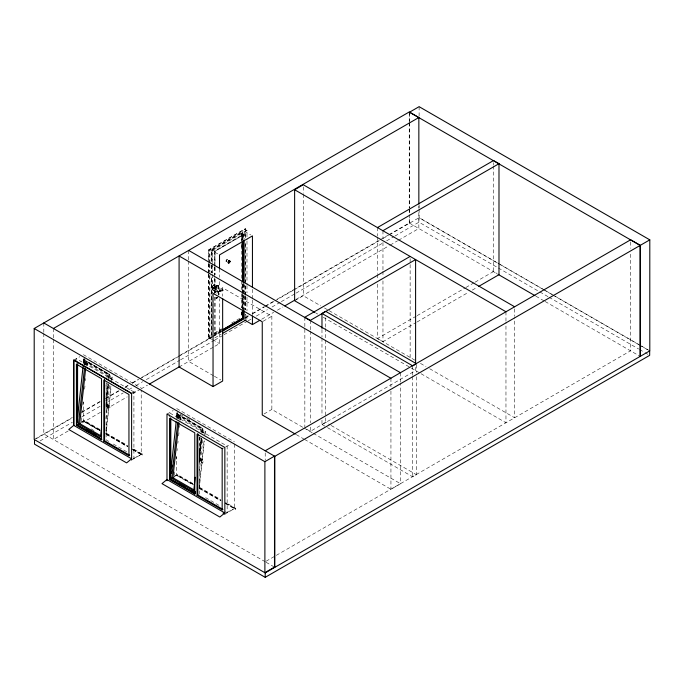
<?xml version="1.0" encoding="UTF-8"?>
<svg xmlns="http://www.w3.org/2000/svg" width="684" height="684" viewBox="0 0 684 684"><rect width="100%" height="100%" fill="white"/><g stroke="black" fill="none" stroke-linecap="round" stroke-linejoin="round"><path stroke-width="0.51" stroke-dasharray="3.42 2.56" d="M107.978 405.159C106.969 412.196 112.116 408.297 108.893 404.851C106.507 406.082 109.132 405.834 108.961 405.877M83.987 358.792C81.995 361.964 85.243 364.871 84.773 359.878M84.491 362.443L83.61 362.212M178.002 414.034C178.473 419.027 175.224 416.12 177.216 412.948M177.72 416.59L176.84 416.368M213.254 288.913L213.28 288.956A8.772 5.027 -60.3 0 1 216.537 287.16L216.332 286.579A1.915 1.111 -59.7 0 1 217.948 285.656L217.845 285.579M202.233 460.101C197.89 459.075 206.525 457.776 202.319 463.316C200.668 463.111 202.857 457.758 199.865 459.161C199.241 464.624 204.986 457.835 200.181 458.827M107.191 407.245C112.407 405.945 104.336 402.431 107.191 407.245M106.892 405.697C108.662 410.383 108.534 401.773 106.892 405.697L106.542 405.843M107.704 407.339L108.14 405.877L107.465 404.757M200.113 459.845C201.891 464.539 201.763 455.929 200.113 459.845L199.771 459.99M200.934 461.495L201.164 459.391M83.405 363.341L83.747 360.16L84.371 359.895L109.491 374.396L109.038 378.637M83.79 362.101L84.166 358.69L83.705 362.127M83.893 362.092L84.354 357.817M83.91 364.136L84.474 359.134M84.218 362.554L84.585 359.143M84.098 364.692L84.671 359.442M84.448 364.546L84.901 360.348M84.859 364.811L85.09 362.691L87.595 361.639L109.671 374.379L109.209 378.62M85.5 364.854L86.073 359.587L84.542 360.237L109.32 374.524M85.996 365.341L86.338 362.169L108.414 374.909L108.072 378.09M86.791 366.017L87.244 361.785M81.165 420.934L81.516 417.753M82.089 412.461L82.311 410.34M82.892 405.048L83.234 401.876M84.611 389.162L84.953 385.99M85.526 380.697L85.757 378.577M87.133 365.872L87.595 361.639M106.02 386.032L106.362 382.852M106.935 377.559L107.166 375.439L109.671 374.379M106.011 397.147L107.499 383.382M105.994 401.192L107.833 384.211M108.525 377.842L108.867 374.661L109.491 374.396M105.994 405.236L108.252 383.998M108.867 378.765L109.278 374.516M106.046 406.228L108.457 383.946M105.994 408.262L108.636 383.912M105.969 418.574L109.585 385.195M110.252 379.022L110.808 373.874M106.046 430.929L110.936 385.767M111.509 380.518L112.073 375.259M106.046 433.938L111.167 386.674M111.851 380.372L112.415 375.114M176.515 418.557L176.976 414.307L177.601 414.042L202.72 428.552L202.259 432.792M177.387 412.845L177.019 416.257L177.31 412.871M177.122 416.248L177.583 411.973M177.139 418.292L177.695 413.29M177.31 418.608L177.814 413.298M177.789 417.65L178.242 413.452M178.088 418.967L178.319 416.847L180.815 415.795L202.892 428.535L202.438 432.775M178.729 419.01L179.302 413.743L182.961 415.863M179.225 419.497L179.567 416.317L201.643 429.065L201.301 432.245M180.012 420.173L180.473 415.94M174.394 475.081L174.736 471.909M176.113 459.203L176.344 457.083M177.036 450.73L177.259 448.619M177.84 443.317L178.062 441.206M178.635 435.905L178.986 432.733M179.559 427.44L179.789 425.32M180.362 420.027L180.815 415.795M199.249 440.18L199.591 437.008M200.164 431.715L200.395 429.595L202.892 428.535M199.232 451.303L200.728 437.538M199.224 455.347L201.062 438.367M201.754 431.997L202.096 428.817L202.72 428.552M199.198 459.221L201.481 438.153M202.045 432.887L202.507 428.671L177.772 414.393L179.302 413.743M199.224 459.391L201.515 438.213M202.096 432.921L202.549 428.68M199.155 461.444L201.686 438.102M199.224 462.418L201.746 439.128M199.189 472.729L202.806 439.35M203.481 433.177L204.037 428.022M199.155 486.136L204.165 439.923M204.73 434.665L205.303 429.415M199.164 489.137L204.396 440.821M205.08 434.52L205.645 429.27M83.987 362.529L84.354 359.117M177.207 416.684L177.583 413.273M132.961 449.841L142.144 455.142L142.546 454.843A1.471 0.846 -60 0 0 142.511 454.304L132.157 448.114M225.275 503.467L235.373 509.298L235.775 508.999A1.471 0.846 -60 0 0 235.741 508.451L225.387 502.27M215.982 286.955L216.016 293.017M216.255 287.015L216.238 293.111M222.266 289.597L223.189 290.204L222.668 289.409M241.734 233.937L242.82 233.937L242.213 234.424L241.734 233.937L241.751 236.946L242.803 236.946L241.751 236.784M241.811 245.325L242.008 244.898M216.153 286.793L216.845 287.1M216.306 286.878L216.546 286.733A1.838 1.069 -59.7 0 1 218.111 285.844L218.384 285.827M217.033 291.41L217.427 291.803L217.606 290.965L216.99 291.846L218.794 292.436L223.189 290.204M217.615 291.068L218.777 291.478L222.702 289.4M212.613 288.58L212.621 288.554A8.772 5.027 -60.3 0 1 215.87 286.784L216.255 286.673M241.982 240.836L241.7 237.724L242.632 237.63L242.563 238.434L241.674 238.16L243.051 238.152L242.563 238.434M242.726 237.947L241.674 237.81M242.025 249.72L241.982 245.855M242.025 314.931L241.982 314.358M214.417 265.956L214.417 251.019L243.555 234.193L242.982 235.193L242.982 239.451M212.775 285.732L212.861 285.596A1.838 1.052 -60.3 0 1 214.408 284.689L215.092 284.86L214.596 284.715A1.915 1.103 -60.3 0 0 213.032 285.664L212.946 285.801M213.134 285.912L213.203 285.75A1.975 1.129 -60.3 0 1 214.844 284.792L215.127 292.632M215.947 286.536L216.118 286.442A1.975 1.146 -59.7 0 1 217.777 285.502L218.111 285.484M216.05 286.605L216.135 286.468A1.915 1.111 -59.7 0 1 217.76 285.544M213.374 290.221C213.699 290.29 213.878 290.666 213.408 290.196M217.042 291.393L217.657 291.127L217.093 291.863M216.187 286.724C214.434 286.758 209.988 289.486 213.408 290.717M242.666 307.672L242.546 307.184L241.751 307.373L242.666 307.672L242.666 310.604M208.535 262.528L208.535 249.848L245.522 228.584L245.522 238.092M209.903 263.254L209.903 249.361L242.829 230.346L250.695 234.886M212.416 262.665L212.416 249.865L241.563 233.039L244.06 234.484L244.06 239.819M209.569 263.075L209.569 249.335L211.997 250.737L246.984 230.534L246.984 240.05M244.06 234.484L214.913 251.31L214.913 266.247M212.416 249.865L214.99 251.353L242.906 235.151M73.786 360.229L79.9 356.697M214.785 292.342L222.651 287.793L271.864 316.213L271.864 409.442L303.115 427.483M214.237 333.082L221.522 328.876M231.543 323.087L239.742 318.359M214.451 333.621L221.838 329.355M221.231 330.594L214.913 334.245L221.308 330.637M208.535 274.156L208.535 338.64L212.228 336.502M213.143 335.972L221.454 331.176M208.535 338.64L209.569 338.127L211.997 339.529L211.997 277.157M214.417 335.288L221.702 331.082M34.2 439.487L72.418 417.42M81.644 412.093L100.095 401.44M105.635 398.242L118.554 390.786M125.01 387.058L128.703 384.93M132.397 382.792L137.929 379.603M141.622 377.465L179.447 355.629M180.371 355.09L209.903 338.05L211.647 339.059M245.607 317.436L248.377 315.828M252.08 313.7L264.092 306.757M265.016 306.227L273.335 301.422M277.037 299.284L379.654 240.041M380.578 239.511L387.973 235.236M388.897 234.706L409.237 222.958L409.237 217.623M36.355 438.641L72.401 417.83M81.644 412.495L100.129 401.824M105.678 398.618L119.538 390.615M125.087 387.418L128.78 385.28M132.474 383.143L138.946 379.415M139.869 378.876L177.763 356.997M178.686 356.467L211.963 337.255M212.886 336.725L221.291 331.894M245.231 318.051L248.925 315.914M252.627 313.776L264.64 306.842M265.563 306.312L273.882 301.507M274.806 300.977L293.291 290.298M294.214 289.768L379.244 240.674M382.937 238.545L388.486 235.339M389.41 234.809L419.112 217.657L499.397 264.007M214.759 337.93L221.197 334.211M40.057 440.949L72.401 422.267M81.644 416.932L100.129 406.262M105.678 403.064L123.231 392.924M128.78 389.718L135.252 385.981M136.176 385.451L142.64 381.715M146.342 379.586L179.61 360.374M180.533 359.835L213.81 340.632M214.733 340.093L223.052 335.297M223.976 334.758L247.078 321.42M248.001 320.89L251.703 318.753M256.32 316.085L267.41 309.681M272.035 307.013L280.354 302.208M281.278 301.678L295.137 293.675M296.061 293.137L382.937 242.982M386.64 240.845L394.027 236.578M394.959 236.048L418.984 222.172L497.413 267.453M81.063 421.985L84.277 420.48L100.018 429.561M81.063 422.379L84.029 420.908L99.727 429.971M132.38 392.838L133.919 391.958L133.919 458.673L132.08 457.605M132.482 393.112L137.723 390.085M68.186 430.963L53.42 439.487L53.42 339.17M82.029 422.969L100.48 412.315M106.02 409.118L127.241 396.865M132.781 393.676L140.16 389.41M141.084 388.88L147.539 385.152M179.088 366.975L213.972 346.788M214.896 346.258L219.513 343.599L219.513 298.72M261.69 319.248L273.703 312.306M277.405 310.177L282.954 306.971M295.89 299.498L389.264 245.59M390.188 245.06L397.584 240.785M398.507 240.255L418.847 228.507L418.847 212.502M294.624 300.729L303.268 295.736L320.805 305.859M263.126 321.258L271.864 316.213M167.067 414.085L173.18 410.554M131.61 459.999L141.417 454.338L142.11 454.509A1.06 0.616 -60 0 1 142.144 455.142M377.508 284.091L377.508 338.52L416.18 316.196M417.103 315.657L464.983 288.015M465.898 287.485L474.192 282.697M475.106 282.167L493.523 271.539L497.165 273.634M377.508 338.52L382.963 341.675L416.111 322.532M417.035 322.002L468.6 292.23M472.285 290.101L476.885 287.451M263.998 413.982L271.864 409.442M174.292 476.141L177.507 474.636L193.247 483.716M174.061 476.645L177.25 475.064L192.956 484.118M225.609 446.994L230.953 443.907M321.976 420.181L321.976 424.448L325.661 422.319L330.252 424.961M306.663 429.261L310.305 431.365L415.598 370.574L415.598 366.308M224.839 514.154L234.646 508.494L235.339 508.665A1.06 0.616 -60 0 1 235.373 509.298M266.136 561.222L275.387 555.887M276.31 555.348L630.631 350.781L630.631 252.601M304.534 439.402L390.94 489.282L400.55 483.733L400.55 383.416M327.474 427.628L412.743 476.851L416.428 474.722L416.428 376.542M215.751 298.019L215.947 297.95A1.975 1.146 -59.7 0 0 217.221 297.574M216.058 298.113L216.135 298.062A1.975 1.146 -59.7 0 0 217.298 297.617M216.281 298.147L216.358 298.104A1.915 1.111 -59.7 0 0 217.649 297.531M201.618 460.289L202.284 460.007L201.806 459.776M241.982 246.206L242.025 246.787M227.062 259.535L226.797 259.681A1.248 0.718 -60.3 0 0 226.036 261.031A1.248 0.718 -60.3 0 0 226.584 261.767M84.115 420.951L84.252 421.105A1.06 0.616 -60 0 1 84.294 421.746L84.688 421.438A1.471 0.846 -60 0 0 84.654 420.899L84.406 420.549M177.344 475.106L177.481 475.26A1.06 0.616 -60 0 1 177.515 475.893L177.917 475.594A1.471 0.846 -60 0 0 177.883 475.055L177.635 474.705M216.725 287.477L213.083 289.4L213.964 289.973L213.16 289.486M106.952 404.671L107.465 404.757M212.647 288.537L213.16 288.819M219.042 291.239L219.555 291.521M216.221 298.053L216.546 298.13A1.838 1.069 -59.7 0 0 217.82 297.6M216.546 298.13L215.947 297.95M142.263 453.945L133.919 458.28L132.08 457.22M235.484 508.101L227.148 512.427L225.31 511.367M216.281 286.682L216.802 286.998M500.32 264.537L544.609 290.11M545.533 290.64L553.835 295.437M554.758 295.967L640.575 345.514M641.498 346.044L649.8 350.841M497.413 263.015L418.984 217.734L418.984 222.172M498.337 263.545L542.634 289.118M543.558 289.648L551.86 294.445M552.783 294.984L638.599 344.522M639.523 345.061L647.825 349.849M498.337 267.991L538.941 291.427M539.864 291.957L548.166 296.753M549.09 297.292L638.599 348.968M639.523 349.498L644.131 352.157M645.055 352.696L647.825 354.295M409.237 222.958L497.165 273.814M535.923 296.189L544.225 300.986M545.148 301.516L640.19 356.39M245.522 228.584L245.445 238.049M246.984 230.534L244.556 229.131L244.556 238.648M324.498 307.988L328.192 310.117M329.115 310.656L414.94 360.203M420.48 363.401L426.021 366.598M429.706 368.736L514.616 417.753L514.616 317.436M209.903 249.361L217.768 253.901M208.535 249.848L208.611 259.407M315.846 312.981L317.692 314.05M323.233 317.248L420.138 373.19M421.062 373.729L505.963 422.746L505.963 322.429M244.556 317.923L246.172 318.855M212.519 339.563L219.513 343.599M331.167 425.491L416.428 474.722M321.976 424.448L326.559 427.098M213.476 375.73L188.707 361.426L188.707 261.108M214.391 376.26L220.821 379.971M304.038 428.013L312.306 432.792M313.229 433.323L400.55 483.733M296.266 434.622L303.619 438.871M83.397 354.68L141.22 388.067M176.677 408.536L234.45 441.89M186.629 417.975L190.289 420.087M83.747 360.16L108.867 374.661M176.976 414.307L202.096 428.817M85.09 362.691L107.166 375.439M178.319 416.847L200.395 429.595M133.919 391.958L76.061 358.553L76.061 361.708M106.447 433.271L127.566 445.464M199.668 487.427L220.795 499.619M106.157 433.682L127.275 445.874M132.79 449.055L141.973 454.356M83.559 420.934L100.266 430.629M105.601 433.665L127.814 446.532M132.234 449.037L142.511 455.014M199.386 487.837L220.504 500.03M226.019 503.21L235.202 508.511M99.915 430.544L83.397 421.002L83.397 402.055M106.345 434.254L127.455 446.438M132.961 449.619L141.22 454.39L141.22 390.171M84.294 421.746L99.907 430.758M106.328 434.468L127.455 446.661M193.495 484.785L176.677 475.132L176.677 456.108M198.83 487.82L221.043 500.688M225.284 503.193L235.741 509.17M177.515 475.893L193.127 484.913M199.557 488.624L220.684 500.816M91.058 428.894L94.734 431.014M108.824 441.436L106.131 439.88L106.131 382.878M113.313 444.027L127.669 452.312M205.636 497.661L219.992 505.946M225.31 511.76L227.148 512.82L227.148 446.105L169.29 412.708L169.29 416.915M265.272 561.795L43.81 433.938L43.81 333.621M266.085 562.265L274.823 567.31M217.794 285.493L217.7 285.45A1.975 1.146 -59.7 0 0 216.041 286.399M218.059 285.527L218.264 294.778M219.581 291.546L219.667 291.666A8.772 5.104 -59.7 0 1 222.967 289.896M242.752 238.22L242.521 239.887M630.631 241.931L630.631 248.335M514.616 308.894L514.616 316.367M505.963 311.759L505.963 321.36M493.523 162.681L493.523 164.818M493.523 165.887L493.523 271.539M419.112 106.67L419.112 116.271M419.112 204.849L419.112 208.056M419.112 209.116L419.112 217.657M418.847 206.098L418.847 208.235M416.428 364.803L416.428 372.267M412.743 365.863L412.743 375.465M412.743 376.533L412.743 476.851M410.135 258.569L410.135 357.817M409.502 113.287L409.502 121.82M409.502 122.889L409.502 208.269M409.502 209.33L409.502 213.605M409.502 214.665L409.502 223.206M409.237 111.971L409.237 121.581M409.237 122.641L409.237 208.022M409.237 209.09L409.237 213.357M400.55 372.746L400.55 382.347M390.94 378.295L390.94 386.836M390.94 391.103L390.94 489.282M382.963 230.688L382.963 238.152M382.963 242.427L382.963 270.171M382.963 271.24L382.963 276.575M382.963 280.842L382.963 341.675M377.508 227.533L377.508 236.066M377.508 237.134L377.508 273.42M377.508 274.489L377.508 279.824M325.661 317.735L325.661 327.337M325.661 328.406L325.661 339.076M325.661 340.145L325.661 422.319M321.976 329.466L321.976 336.938M321.976 338.007L321.976 415.915M310.305 320.377L310.305 329.979M310.305 331.047L310.305 422.823M310.305 427.098L310.305 431.365M304.842 317.222L304.842 427.149M303.268 186.877L303.268 193.281M303.268 194.35L303.268 295.736M265.212 452.902L265.212 460.375M252.439 289.323L252.439 298.942M252.439 300.011L252.439 314.965M246.984 241.101L246.984 284.441M246.984 285.502L246.984 292.897M246.984 297.13L246.984 310.869M246.984 315.093L246.984 319.325M245.522 295.172L245.522 284.604L245.445 295.129M245.522 296.232L245.522 309.972L245.445 296.189M245.522 314.204L245.522 317.376L245.445 314.153M244.556 285.16L244.556 294.676M244.556 295.727L244.556 310.527M244.06 283.552L244.06 292.085M244.06 296.352L244.06 309.151M243.555 234.193L243.555 239.528M243.555 284.33L243.555 293.923M243.555 294.992L243.555 309.929M242.982 284.099L242.982 293.675M242.982 294.736L242.982 309.621M242.829 230.346L242.906 239.4M242.829 283.774L242.82 310.382M242.666 234.159L242.666 237.083M242.213 293.325L242.213 283.8L242.136 293.282M242.213 308.151L242.213 294.385L242.136 309.168M241.734 243.213L241.734 245.171M241.674 311.682L241.674 314.614M241.563 233.039L241.563 289.571M241.563 293.838L241.563 307.706M241.563 311.972L241.563 317.308M234.45 444.001L234.45 508.486M222.651 287.793L222.651 296.275M219.513 268.803L219.513 277.345M219.513 281.62L219.513 294.445M218.418 285.852L218.418 296.882M218.034 285.442L218.068 293.342M215.708 286.767L215.785 292.932M214.99 251.353L214.99 266.238M214.99 267.307L214.99 274.746M214.99 278.995L214.99 292.82M214.99 297.07L214.99 334.288M214.913 267.256L214.913 274.78M214.913 278.952L214.913 292.906M214.913 297.027L214.913 335.57M214.708 284.698L214.708 295.727M214.417 267.025L214.417 276.618M214.417 277.687L214.417 292.624M212.878 286.117L212.878 292.239M212.724 286.032L212.724 292.102M212.562 285.955L212.562 291.974M212.416 263.733L212.416 273.335M212.416 274.404L212.416 292.53M211.997 250.737L211.997 261.305M211.997 265.529L211.997 272.933M211.766 261.143L211.766 249.489L242.213 231.91L242.213 240.383L242.136 231.867L211.766 249.489L211.689 262.152M211.766 265.375L211.766 272.788L211.689 263.212M209.903 264.323L209.903 273.933M209.903 275.002L209.903 338.05M209.569 264.135L209.569 271.531M209.569 275.763L209.569 338.127M208.611 263.631L208.611 273.147M208.611 274.198L208.611 338.683M208.535 263.588L208.535 273.104M199.36 437.033L199.36 494.036M188.707 250.438L188.707 260.04M176.677 412.768L176.677 418.052M83.397 358.895L83.397 363.101M53.42 328.5L53.42 338.101M43.81 322.951L43.81 332.552M227.045 259.544A1.248 0.718 -60.3 0 1 227.421 259.501M226.592 261.442A0.941 0.539 -60.3 0 1 226.353 260.347A0.941 0.539 -60.3 0 1 227.43 259.911M213.228 285.775A1.915 1.103 -60.3 0 1 214.819 284.835M217.29 297.583A1.915 1.111 -59.7 0 1 216.135 297.976M219.017 291.281A8.772 5.104 -59.7 0 1 222.317 289.52M211.766 335.263L211.689 276.977L211.766 335.263M245.522 283.544L245.522 242.324L245.445 283.501"/><path stroke-width="1.03" d="M229.636 261.143A0.941 0.539 -60.3 0 0 228.507 262.023A0.941 0.539 -60.3 0 0 229.234 262.613A0.941 0.539 -60.3 0 0 229.636 261.143A0.958 0.547 -60.3 0 0 228.499 262.023A0.958 0.547 -60.3 0 0 229.234 262.63A0.958 0.547 -60.3 0 0 229.644 261.126L229.627 260.98M101.856 439.393L76.736 424.884L83.055 366.521M101.548 427.32L100.514 436.854L78.438 424.106L84.517 367.992M85.654 368.522L79.686 423.576L100.847 435.793M195.316 491.42L195.085 493.549L169.965 479.039L176.173 421.737M171.162 473.473L171.393 471.353M171.855 467.104L172.086 464.983M195.231 477.244L193.743 491.009L171.667 478.261L177.746 422.139M178.883 422.669L172.915 477.731L194.076 489.949M229.08 262.177L229.379 261.562L228.858 261.758M229.14 262.228L229.379 261.562M73.752 425.388L68.759 429.484L126.617 462.888L131.61 458.793L73.752 425.388L73.752 359.887L131.61 393.283L131.61 459.999M228.978 261.613L228.704 260.963L229.26 260.681A1.248 0.718 -60.3 0 1 229.636 262.023A1.248 0.718 -60.3 0 1 228.234 262.844A1.248 0.718 -60.3 0 1 228.61 261.057L229.482 261.168M34.508 439.709L34.508 444.147L265.195 577.33L265.195 572.893L34.2 439.487L34.2 328.5L409.237 111.971L418.847 117.52L418.847 203.969M53.42 328.5L418.847 117.52M314.922 312.451L294.624 300.729L294.624 189.742L303.268 184.748L514.616 306.765M377.508 227.533L493.523 160.543L498.987 163.698L498.987 274.686L478.732 286.382M382.963 230.688L498.987 163.698M223.044 329.551L242.906 318.086L243.555 318.462L222.608 330.552M222.214 330.115L242.982 318.128L242.982 310.681M222.197 331.364L244.06 318.744L244.06 311.28M223.044 333.142L246.06 319.856M76.42 425.388L101.54 439.889L101.54 378.671L76.42 364.17L76.42 425.388L77.189 424.944L88.852 431.681M149.386 384.083L179.832 366.504M244.581 320.044L252.439 324.584L259.834 320.317M284.8 305.902L294.966 300.028M410.135 256.432L304.842 317.222L310.305 320.377L415.598 259.587L415.598 364.17M321.976 313.46L325.661 311.331L416.428 363.734L412.743 365.863L321.976 313.46L321.976 328.397M103.823 441.214L104.592 440.77L129.712 455.27L128.943 455.715L103.823 441.214L103.823 379.988L128.943 394.497L128.943 455.715M390.94 378.295L179.088 255.987L179.088 366.975L213.04 386.58L222.651 381.031L222.651 298.395M197.052 495.37L197.821 494.925L222.941 509.426L222.172 509.871L197.052 495.37L197.052 434.143L222.172 448.653L222.941 448.208M169.649 479.544L170.419 479.099L195.538 493.6L194.769 494.045L169.649 479.544L169.649 418.326L194.769 432.827L194.769 494.045M265.212 450.773L630.631 239.793L640.241 245.342L640.241 356.33M264.888 461.683L274.498 456.134L274.498 567.121L264.888 572.67L264.888 461.683L34.2 328.5M43.81 322.951L274.823 456.322L649.8 239.853L649.8 350.841L265.195 572.893M265.195 577.33L649.672 355.355L649.672 350.918M76.736 424.884L77.36 424.619M78.438 424.106L80.592 423.191M169.965 479.039L170.59 478.774M171.667 478.261L173.822 477.346M229.585 260.92L229.089 260.724L229.559 261.126A0.941 0.539 -60.3 0 1 229.157 262.571A0.941 0.539 -60.3 0 1 228.43 261.972A0.941 0.539 -60.3 0 1 229.559 261.1L229.55 261.031M649.8 239.853L419.112 106.67L409.502 112.219L640.19 245.402L640.19 356.39M498.089 274.352L534.999 295.659M294.624 189.742L505.963 311.759M188.707 250.438L400.55 372.746M295.343 434.092L262.254 414.991L262.254 321.762L213.04 293.351L213.04 386.58M131.61 393.616L73.786 360.229L73.786 425.499M86.329 429.8L88.125 430.834M89.92 431.878L91.716 432.912M93.511 433.947L95.307 434.981M89.749 432.194L100.514 438.41M179.559 483.956L181.354 484.99M183.15 486.025L184.945 487.068M191.221 490.693L193.016 491.728M223.027 513.111L224.839 514.154L224.839 447.439L166.982 414.034L166.982 480.749M274.823 456.322L274.823 567.31M252.439 287.186L252.439 235.894L219.513 254.91L219.513 268.803M252.439 316.034L252.439 324.584M244.06 240.888L244.06 282.483M243.555 240.597L243.555 283.262M243.555 309.929L243.555 318.462M242.982 241.572L242.982 281.979M242.906 241.529L242.906 281.936M242.906 310.639L242.906 318.086M222.172 448.653L222.172 509.871M197.821 433.699L197.821 494.925M170.812 418.334L170.812 473.431M170.419 417.881L170.419 479.099M104.592 379.543L104.592 440.77M77.583 364.179L77.583 417.154M77.189 363.726L77.189 422.832M166.982 479.544L161.988 483.639L219.838 517.044L224.839 512.949L166.982 479.544"/></g></svg>
